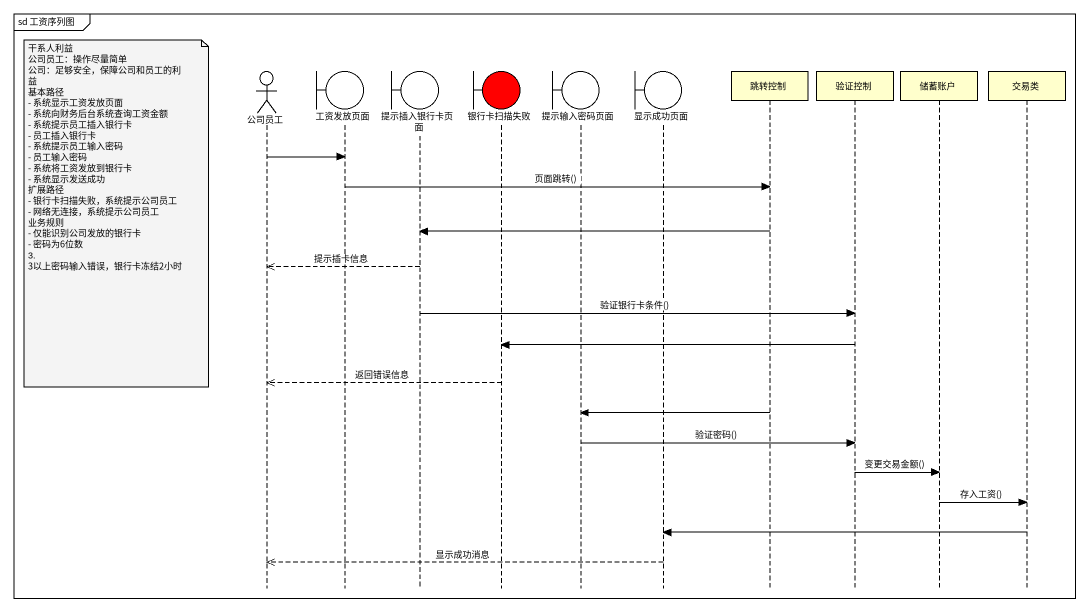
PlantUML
@startuml
mainframe sd 工资序列图
hide footbox
actor 公司员工
boundary 工资发放页面
boundary 提示插入银行卡页面
boundary 银行卡扫描失败 #FF0000
boundary 提示输入密码页面
boundary 显示成功页面
participant 跳转控制
participant 验证控制
participant 储蓄账户
participant 交易类

公司员工 -> 工资发放页面
工资发放页面 -> 跳转控制 : 页面跳转()
note left of 公司员工
  干系人利益
  公司员工：操作尽量简单
  公司：足够安全，保障公司和员工的利益
  基本路径
  - 系统显示工资发放页面
  - 系统向财务后台系统查询工资金额
  - 系统提示员工插入银行卡
  - 员工插入银行卡
  - 系统提示员工输入密码
  - 员工输入密码
  - 系统将工资发放到银行卡
  - 系统显示发送成功
  扩展路径
  - 银行卡扫描失败，系统提示公司员工
  - 网络无连接，系统提示公司员工
  业务规则
  - 仅能识别公司发放的银行卡
  - 密码为6位数
  3. 3以上密码输入错误，银行卡冻结2小时
end note
跳转控制 -> 提示插入银行卡页面
提示插入银行卡页面 -->> 公司员工 : 提示插卡信息
提示插入银行卡页面 -> 验证控制 : 验证银行卡条件()
验证控制 -> 银行卡扫描失败
银行卡扫描失败 -->> 公司员工 : 返回错误信息
跳转控制 -> 提示输入密码页面
提示输入密码页面 -> 验证控制 : 验证密码()
验证控制 -> 储蓄账户 : 变更交易金额()
储蓄账户 -> 交易类 : 存入工资()
交易类 -> 显示成功页面
显示成功页面 -->> 公司员工 : 显示成功消息
@enduml
